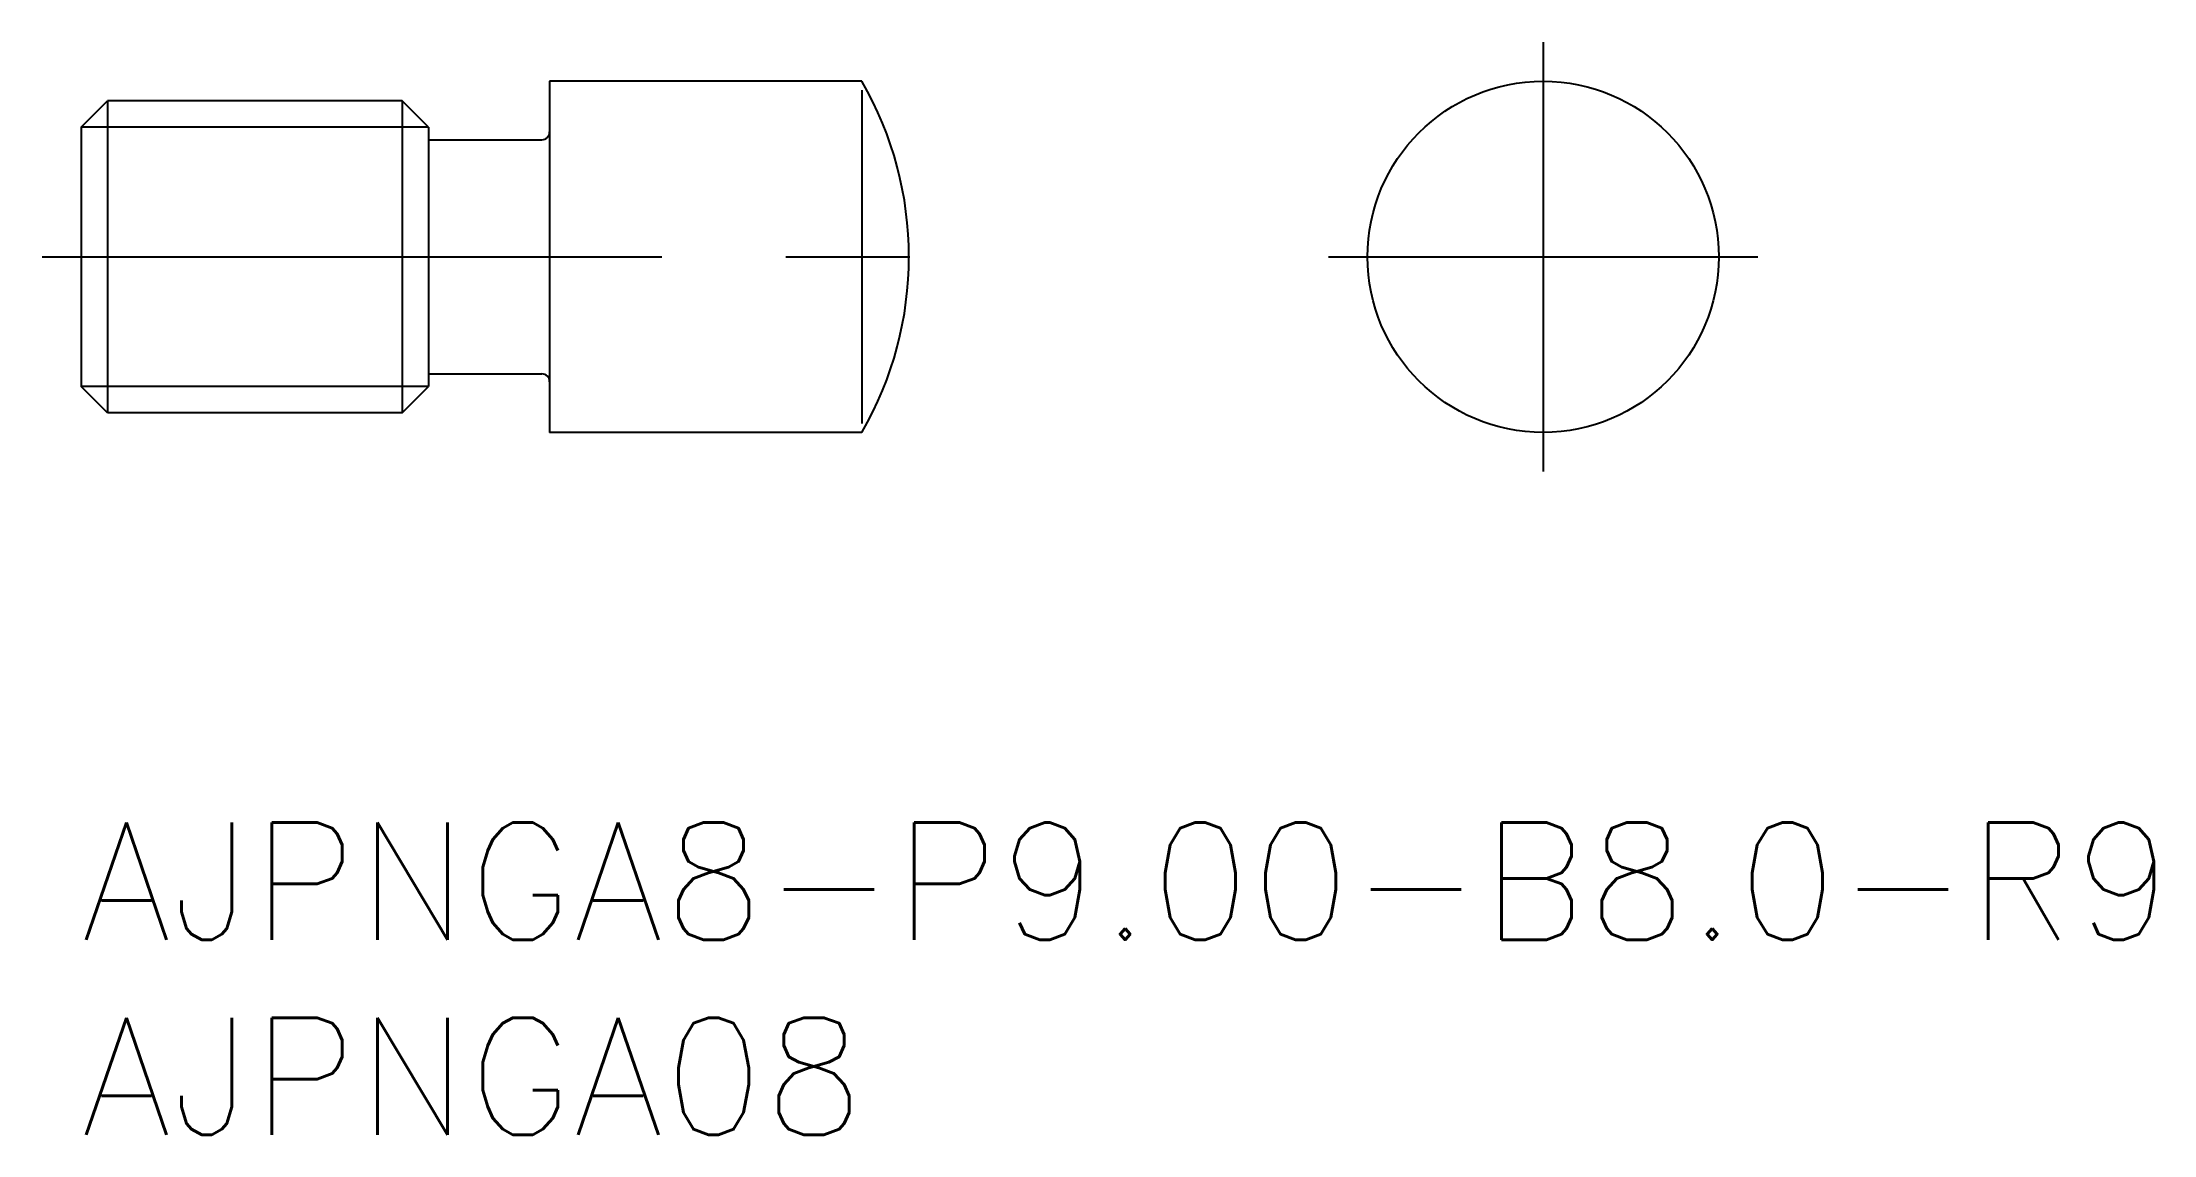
# Model space of a CAD drawing. Extents: x -1 to 53.1, y -8 to 20.
import ezdxf

# ---------------------------------------------------------------- set-up
doc = ezdxf.new("R2010")
doc.units = 0
doc.header["$LTSCALE"] = 0.5
doc.linetypes.add('CENTER', pattern=[50.8, 31.75, -6.35, 6.35, -6.35])
for name, color, linetype in [('MSM_CENTER', 1, 'CENTER'), ('MSM_CONTINUOUS', 7, 'CONTINUOUS'), ('MSM_NARROW', 5, 'CONTINUOUS'), ('MSM_PART_NUMBER', 7, 'CONTINUOUS')]:
    doc.layers.add(name, color=color, linetype=linetype)
doc.styles.get("Standard").update_dxf_attribs({"font": 'txt.shx', "height": 1.2, "bigfont": 'bigfont.shx'})

# ---------------------------------------------------------------- blocks, each defined once
blk = doc.blocks.new('*U12')
at = {"layer": 'MSM_PART_NUMBER'}
blk.add_text('AJPNGA8-P9.00-B8.0-R9', height=3, dxfattribs=at).set_placement((0, -3))
blk = doc.blocks.new('*U13')
at = {"layer": 'MSM_PART_NUMBER'}
blk.add_text('AJPNGA08', height=3, dxfattribs=at).set_placement((0, -8))

msp = doc.modelspace()

# ---------------------------------------------------------------- linework, layer by layer
at = {"layer": 'MSM_CENTER'}
for p, q in [((37.455, 20), (37.455, 9)), ((-1, 14.5), (22.206, 14.5)), ((31.955, 14.5), (42.955, 14.5))]:
    msp.add_line(p, q, dxfattribs=at)
at = {"layer": 'MSM_CONTINUOUS'}
for p, q in [((20, 19), (12, 19)), ((12, 19), (12, 10)), ((0, 17.823), (0.676, 18.5)), ((8.224, 18.5), (0.676, 18.5)), ((0.676, 18.5), (0.676, 10.5)), ((8.9, 17.823), (8.224, 18.5)), ((8.224, 18.5), (8.224, 10.5)), ((0, 17.823), (0, 11.176)), ((8.9, 17.823), (8.9, 11.176)), ((8.9, 17.5), (11.8, 17.5)), ((8.9, 11.5), (11.8, 11.5)), ((0.676, 10.5), (0, 11.176)), ((8.224, 10.5), (8.9, 11.176)), ((8.224, 10.5), (0.676, 10.5)), ((20, 10), (12, 10))]:
    msp.add_line(p, q, dxfattribs=at)
msp.add_circle((37.455, 14.5), 4.5, dxfattribs=at)
for centre, radius, start, end in [((12.206, 14.5), 9, 330, 30), ((11.8, 17.7), 0.2, 270, 360), ((11.8, 11.3), 0.2, 0, 90)]:
    msp.add_arc(centre, radius, start, end, dxfattribs=at)
at = {"layer": 'MSM_NARROW'}
for p, q in [((20, 18.775), (20, 10.225)), ((8.9, 17.823), (0, 17.823)), ((8.9, 11.176), (0, 11.176))]:
    msp.add_line(p, q, dxfattribs=at)

# ---------------------------------------------------------------- block references
at = {"layer": 'MSM_CONTINUOUS'}
for name in ['*U12', '*U13']:
    msp.add_blockref(name, (0, 0), dxfattribs=at)

doc.saveas('drawing.dxf')
